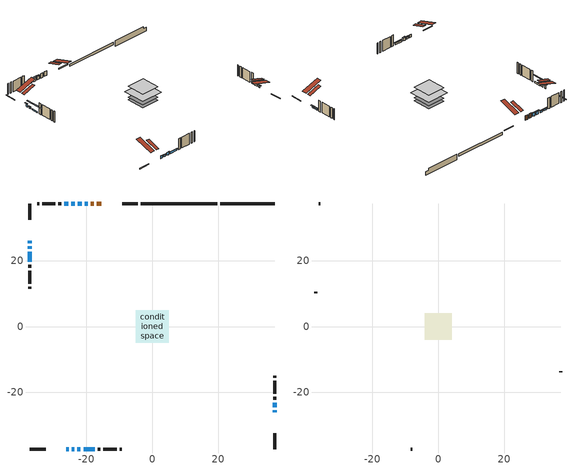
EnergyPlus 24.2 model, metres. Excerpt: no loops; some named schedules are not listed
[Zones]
conditioned space
 floor outside (Floor1 construction): -1.08,-1.08 -1.08,1.08 1.08,1.08 1.08,-1.08 z0.61
 floor adiabatic (Floor3 construction): -4,-4 -4,4 4,4 4,-4 z0.61
 floor adiabatic (AdiabaticFloorConstruction): -4.99,-4.99 -4.99,4.99 4.99,4.99 4.99,-4.99 z3.05
 floor foundation (Slab1 construction): -2.73,-2.73 -2.73,2.73 2.73,2.73 2.73,-2.73 z-1.68
 floor foundation (Slab2 construction): -4,-4 -4,4 4,4 4,-4 z-0.65
 wall outside (RimJoist1 construction): -4.35,37.13 -9.15,37.13 / -37.13,-37.13 -32.33,-37.13 / -37.13,37.13 -37.13,32.33 / 37.13,-37.13 37.13,-32.33 z0.61:0.91
 wall outside (AdiabaticWallConstruction 1): -15.47,37.13 -16.81,37.13 / -17.74,37.13 -18.63,37.13 z0.61:2.64
 wall outside (AdiabaticWallConstruction): -26.02,-37.13 -25.29,-37.13 z0.61:1.83; -24.37,-37.13 -23.6,-37.13 / -37.13,24.28 -37.13,23.51 / 37.13,-26.02 37.13,-25.4 z0.61:1.43; -22.68,-37.13 -21.76,-37.13 z0.61:1.78; -20.83,-37.13 -17.47,-37.13 / -23.5,37.13 -24.52,37.13 / -25.44,37.13 -26.67,37.13 z0.61:1.37; -37.13,26.02 -37.13,25.2 / -19.56,37.13 -20.48,37.13 / -21.4,37.13 -22.57,37.13 z0.61:2.08; -37.13,22.59 -37.13,19.64 z0.61:1.12; 37.13,-24.48 37.13,-23.1 z0.61:1.47
 wall outside (Wall1 construction): -27.59,37.13 -28.42,37.13 / -16.54,-37.13 -15.71,-37.13 / -37.13,18.71 -37.13,17.88 / 37.13,-22.18 37.13,-21.35 z0.61:5.49
 wall outside (Wall2 construction): -29.35,37.13 -33.34,37.13 / -14.79,-37.13 -10.79,-37.13 / -37.13,16.95 -37.13,12.96 / 37.13,-20.42 37.13,-16.43 z0.61:5.49
 wall outside (Wall3 construction): -34.27,37.13 -34.91,37.13 / -9.86,-37.13 -9.23,-37.13 / -37.13,12.03 -37.13,11.4 / 37.13,-15.5 37.13,-14.86 z0.61:5.49
 wall foundation (FoundationWall1 construction): 20.67,37.13,-1.68 20.67,37.13,0.61 35.48,37.13,0.61 35.48,37.13,-0.3 37.13,37.13,-0.3 37.13,37.13,-1.68
 wall foundation (FoundationWall2 construction): 19.74,37.13 -3.43,37.13 z-0.65:0.42
 window (WindowConstruction 11): -26.01,-37.13 -25.29,-37.13 z0.61:1.83
 window (WindowConstruction 6): -24.36,-37.13 -23.6,-37.13 z0.61:1.42
 window (WindowConstruction 7): -22.67,-37.13 -21.76,-37.13 z0.61:1.78
 window (WindowConstruction 8): -20.83,-37.13 -17.47,-37.13 z0.61:1.37
 window (WindowConstruction 9): -37.13,26.01 -37.13,25.2 z0.61:2.08
 window (WindowConstruction 10): -37.13,24.28 -37.13,23.51 z0.61:1.42
 window (WindowConstruction 12): -37.13,22.58 -37.13,19.64 z0.61:1.12
 window (WindowConstruction): 37.13,-26.01 37.13,-25.4 z0.61:1.42
 window (WindowConstruction 1): 37.13,-24.48 37.13,-23.1 z0.61:1.47
 window (WindowConstruction 2): -19.56,37.13 -20.47,37.13 z0.61:2.08
 window (WindowConstruction 3): -21.4,37.13 -22.57,37.13 z0.61:2.08
 window (WindowConstruction 4): -23.5,37.13 -24.52,37.13 z0.61:1.37
 window (WindowConstruction 5): -25.45,37.13 -26.67,37.13 z0.61:1.37
 door (Door): -15.47,37.13 -16.81,37.13 z0.61:2.64
 door (Door 1): -17.74,37.13 -18.63,37.13 z0.61:2.64
 ceiling adiabatic (AdiabaticFloorConstruction): 4.99,-4.99 4.99,4.99 -4.99,4.99 -4.99,-4.99 z3.05
 roof outside (Roof2 construction): -14.54,37.13,5.49 -14.54,31.62,7.32 -13.09,31.62,7.32 -13.09,37.13,5.49; -26.94,-37.13,5.49 -26.94,-31.62,7.32 -28.4,-31.62,7.32 -28.4,-37.13,5.49; -37.13,26.94,5.49 -31.62,26.94,7.32 -31.62,28.4,7.32 -37.13,28.4,5.49; 37.13,-26.94,5.49 31.62,-26.94,7.32 31.62,-28.4,7.32 37.13,-28.4,5.49
attic - vented
 floor to conditioned space (Floor2 construction Reversed): -4.04,-4.04 -4.04,4.04 4.04,4.04 4.04,-4.04 z5.49
 wall outside (Wall5 construction): -35.83,37.13 -36.2,37.13 / -8.3,-37.13 -7.94,-37.13 / -37.13,10.47 -37.13,10.11 / 37.13,-13.94 37.13,-13.57 z0.61:5.49
 roof outside (Roof1 construction): -12.16,37.13,5.49 -12.16,29.26,8.11 -10.08,29.26,8.11 -10.08,37.13,5.49; -29.32,-37.13,5.49 -29.32,-29.26,8.11 -31.4,-29.26,8.11 -31.4,-37.13,5.49; -37.13,29.32,5.49 -29.26,29.32,8.11 -29.26,31.4,8.11 -37.13,31.4,5.49; 37.13,-29.32,5.49 29.26,-29.32,8.11 29.26,-31.4,8.11 37.13,-31.4,5.49
shading: -23.4,-37.13 -24.57,-37.13 -24.57,-37.54 -23.4,-37.54 z1.62; -21.56,-37.13 -22.88,-37.13 -22.88,-37.54 -21.56,-37.54 z1.98; -17.27,-37.13 -21.03,-37.13 -21.03,-37.54 -17.27,-37.54 z1.57; -37.13,25 -37.13,26.22 -37.54,26.22 -37.54,25 z2.28; -37.13,23.31 -37.13,24.48 -37.54,24.48 -37.54,23.31 z1.62; -37.13,17 -37.13,25.22 -37.54,25.22 -37.54,17 z3.76; 37.13,-25.2 37.13,-26.22 37.54,-26.22 37.54,-25.2 z1.62; 37.13,-22.9 37.13,-24.68 37.54,-24.68 37.54,-22.9 z1.67; -20.68,37.13 -19.36,37.13 -19.36,37.54 -20.68,37.54 z2.28; -22.77,37.13 -21.2,37.13 -21.2,37.54 -22.77,37.54 z2.28; -24.72,37.13 -23.3,37.13 -23.3,37.54 -24.72,37.54 z1.57; -26.87,37.13 -25.25,37.13 -25.25,37.54 -26.87,37.54 z1.57
[Building]
Building 1: Terrain=Suburbs
[Site:Location]
Edmonton Intl AP_AB: Latitude {deg}=53.31; Longitude {deg}=-113.58; Time Zone {hr}=-7; Elevation {m}=723; Keep Site Location Information=Yes
[Site:GroundTemperature:Shallow]
-1.56185, -3.61833, -3.78302, -2.80711, 1.11059, 5.01004, 8.39065, 10.5322, 10.7141, 8.97234, 5.67794, 1.89811
[Site:WaterMainsTemperature]
Calculation Method=Schedule; Temperature Schedule=mains temperature schedule
[Material] Roughness=Rough; Thermal Absorptance=0.9
Name | Thickness {m} | Conductivity {W/m-K} | Density {kg/m3} | Specific Heat {J/kg-K} | Solar Absorptance | Visible Absorptance
asphalt or fiberglass shingles | 0.00635 | 0.162714 | 1121.4 | 1465.45 | 0.4 | 0.4
ceiling loosefill ins | 0.169333 | 0.0480833 | 16.02 | 1046.75 | 0.7 | 0.7
ceiling stud and cavity | 0.1397 | 0.0937792 | 65.682 | 1177.47 | 0.7 | 0.7
concrete 4.0 in. | 0.1016 | 1.803125 | 2242.8 | 837.4 | 0.7 | 0.7
concrete 8.0 in. | 0.2032 | 1.803125 | 2242.8 | 837.4 | 0.7 | 0.7
door material | 0.04445 | 0.053851 | 512.64 | 1214.23 | 0.7 | 0.7
exterior vertical ins | 0.0477883 | 0.029427 | 32.04 | 1214.23 | 0.7 | 0.7
exterior vertical ins 1 | 0.0573087 | 0.029427 | 32.04 | 1214.23 | 0.7 | 0.7
floor covering | 0.0127 | 0.0433444 | 54.468 | 1339.84 | 0.6 | 0.6
floor covering 1 | 0.0127 | 9.015625 | 54.468 | 1339.84 | 0.6 | 0.6
floor rigid ins; roof rigid ins; wall rigid ins | 0.051816 | 0.029427 | 32.04 | 1214.23 | 0.7 | 0.7
floor rigid ins 1; wall rigid ins 1 | 0.512978 | 0.029427 | 32.04 | 1214.23 | 0.7 | 0.7
floor stud and cavity | 0.1397 | 0.0967298 | 92.3553 | 1139.71 | 0.7 | 0.7
floor stud and cavity 1 | 0.0889 | 0.220277 | 50.32683 | 1063.81 | 0.7 | 0.7
floor stud and cavity 2 | 0.1397 | 1.75129 | 37.0049 | 1207.88 | 0.7 | 0.7
furniture material conditioned space 1 | 0.1524 | 0.115458 | 640.8 | 1214.23 | 0.6 | 0.6
gypsum board | 0.0127 | 0.160291 | 801 | 837.4 | 0.6 | 0.6
gypsum board 1 | 0.0127 | 0.160291 | 801 | 837.4 | 0.7 | 0.7
osb sheathing 0.5 in. | 0.0127 | 0.115458 | 512.64 | 1214.23 | 0.7 | 0.7
osb sheathing 0.75 in. | 0.01905 | 0.115458 | 512.64 | 1214.23 | 0.7 | 0.7
osb sheathing 2.0 in. | 0.0508 | 0.115458 | 512.64 | 1214.23 | 0.7 | 0.7
rim joist stud and cavity | 0.0508 | 0.0296939 | 125.044 | 1163.47 | 0.6 | 0.6
roof stud and cavity | 0.2032 | 0.14375 | 78.34581 | 1123.46 | 0.7 | 0.7
wall stud and cavity | 0.1397 | 0.284374 | 139.0536 | 1170.24 | 0.7 | 0.7
wall stud and cavity 1 | 0.1397 | 0.0937807 | 139.0536 | 1170.24 | 0.7 | 0.7
wall stud and cavity 2 | 0.1397 | 0.472276 | 139.0536 | 1170.24 | 0.7 | 0.7
wall stud and cavity 3 | 0.0889 | 6.1454 | 50.32683 | 1063.81 | 0.6 | 0.6
wall stud and cavity 4 | 0.0889 | 0.380278 | 52.3479 | 1209.89 | 0.7 | 0.7
wall stud and cavity 5 | 0.0889 | 0.391764 | 83.0341 | 1211.67 | 0.7 | 0.7
wood siding | 0.0254 | 0.102417 | 544.68 | 1172.36 | 0.4 | 0.4
wood siding 1 | 0.00254 | 0.102417 | 544.68 | 1172.36 | 0.4 | 0.4
wood siding 2; wood siding 3; wood siding 4 | 0.0254 | 0.102417 | 544.68 | 1172.36 | 0.7 | 0.7
[WindowMaterial:SimpleGlazingSystem]
Name | U-Factor {W/m2-K} | Solar Heat Gain Coefficient
WindowMaterial | 2.6045 | 0.42
WindowMaterial 1 | 2.393277 | 0.51
WindowMaterial 10 | 2.16956 | 0.41
WindowMaterial 11 | 5.03979 | 0.51
WindowMaterial 2 | 2.592007 | 0.56
WindowMaterial 3 | 2.42678 | 0.63
WindowMaterial 4 | 2.54318 | 0.43
WindowMaterial 5 | 2.49775 | 0.6
WindowMaterial 6 | 2.566456 | 0.44
WindowMaterial 7 | 2.60563 | 0.55
WindowMaterial 8 | 2.46823 | 0.48
WindowMaterial 9 | 2.626075 | 0.54
[Construction]
AdiabaticFloorConstruction: floor stud and cavity 2, floor rigid ins 1, osb sheathing 0.75 in., floor covering
AdiabaticWallConstruction: wood siding 3, wall rigid ins 1, wall stud and cavity 4, gypsum board
AdiabaticWallConstruction 1: wood siding 4, wall rigid ins 1, wall stud and cavity 4, gypsum board
Door; Door 1: door material
Floor1 construction: floor stud and cavity, floor rigid ins, osb sheathing 0.75 in., floor covering
Floor2 construction Reversed: gypsum board, ceiling stud and cavity, ceiling loosefill ins
Floor3 construction: floor stud and cavity 1, floor covering 1
FoundationWall1 construction; FoundationWall2 construction: concrete 8.0 in., gypsum board 1
furniture construction conditioned space 1: furniture material conditioned space 1
PartitionWallConstruction: gypsum board, wall stud and cavity 5, gypsum board
RimJoist1 construction: wood siding 2, osb sheathing 2.0 in., rim joist stud and cavity
Roof1 construction: asphalt or fiberglass shingles
Roof2 construction: asphalt or fiberglass shingles, roof rigid ins, osb sheathing 0.75 in., roof stud and cavity, gypsum board
Slab1 construction; Slab2 construction: concrete 4.0 in.
Wall1 construction: wood siding, wall rigid ins, osb sheathing 0.5 in., wall stud and cavity, gypsum board
Wall2 construction: wood siding, osb sheathing 0.5 in., wall stud and cavity 1, gypsum board
Wall3 construction: wood siding, wall rigid ins, osb sheathing 0.5 in., wall stud and cavity 2, gypsum board
Wall5 construction: wood siding 1, wall stud and cavity 3
WindowConstruction: WindowMaterial
WindowConstruction 1: WindowMaterial 1
WindowConstruction 10; WindowConstruction 6: WindowMaterial 6
WindowConstruction 11: WindowMaterial 10
WindowConstruction 12: WindowMaterial 11
WindowConstruction 2: WindowMaterial 2
WindowConstruction 3: WindowMaterial 3
WindowConstruction 4: WindowMaterial 4
WindowConstruction 5: WindowMaterial 5
WindowConstruction 7: WindowMaterial 7
WindowConstruction 8: WindowMaterial 8
WindowConstruction 9: WindowMaterial 9
[Zone] Multiplier=1; Part of Total Floor Area=Yes
Name | Volume {m3}
attic - vented | 27.8175
conditioned space | 326.4
[Space]
Name | Zone | Volume {m3}
attic - vented 1 | attic - vented | 27.8175
conditioned space 1 | conditioned space | 326.4
[ZoneInfiltration:EffectiveLeakageArea]
infil attic - vented 1: Zone or Space=attic - vented 1; Schedule=Always On Discrete; Effective Air Leakage Area {cm2}=2271.65; Stack Coefficient=0.000521578; Wind Coefficient=1.54305e-05
[ZoneMixing]
whole house fan mix: Zone or Space=attic - vented; Schedule=Always On Continuous; Design Flow Rate Calculation Method=Flow/Zone; Design Flow Rate {m3/s}=0; Source Zone or Space=conditioned space
[SurfaceProperty:ExposedFoundationPerimeter] Exposed Perimeter Calculation Method=TotalExposedPerimeter
Name | Total Exposed Perimeter {m}
Slab1 | 16.459
Slab2 | 23.165
[InternalMass] Zone or ZoneList=conditioned space; Space or SpaceList=conditioned space 1
Name | Construction | Surface Area {m2}
furniture mass conditioned space 1 | furniture construction conditioned space 1 | 104.868
partition wall mass | PartitionWallConstruction | 198.07
[Lights]
interior lighting: Zone or ZoneList or Space or SpaceList=conditioned space 1; Schedule=interior lighting schedule; Design Level Calculation Method=LightingLevel; Lighting Level {W}=343.2; Return Air Fraction=0; Fraction Radiant=0.6; Fraction Visible=0.2; Fraction Replaceable=1
[People]
occupants: Zone or ZoneList or Space or SpaceList=conditioned space 1; Number of People Schedule=occupants schedule; Number of People Calculation Method=People; Number of People=3; Fraction Radiant=0.314171; Sensible Heat Fraction=0.56303; Activity Level Schedule=occupants activity schedule; Carbon Dioxide Generation Rate {m3/s-W}=0; Enable ASHRAE 55 Comfort Warnings=No; Mean Radiant Temperature Calculation Type=EnclosureAveraged
[ElectricEquipment] Zone or ZoneList or Space or SpaceList=conditioned space 1; Design Level Calculation Method=EquipmentLevel
Name | Schedule | Design Level {W} | Fraction Latent | Fraction Radiant | Fraction Lost
clothes dryer | clothes dryer schedule | 140.772 | 0.015 | 0.081 | 0.85
clothes washer | clothes washer schedule | 32.1985 | 0.03 | 0.162 | 0.7
cooking range | cooking range schedule | 215.147 | 0.08 | 0.432 | 0.2
dishwasher | dishwasher schedule | 66.8632 | 0.3 | 0.18 | 0.4
fridge | fridge schedule | 72.9452 | 0 | 0.6 | 0
mech vent bath fan 0 | mech vent bath fan 0 schedule | 50.2 | 0 | 0 | 1
mech vent bath fan 1 | mech vent bath fan 1 schedule | 50.2 | 0 | 0 | 1
mech vent house fan | mech vent house fan schedule | 0 | 0 | 0 | 1
mech vent house fan cfis | mech vent house fan cfis schedule | 0 | 0 | 0 | 0
mech vent range fan 0 | mech vent range fan 0 schedule | 57 | 0 | 0 | 1
misc plug loads | misc plug loads schedule | 494.7 | 0.045 | 0.513 | 0.1
whole house fan | Always On Discrete | 0 | 0 | 0 | 1
[OtherEquipment] Zone or ZoneList or Space or SpaceList=conditioned space 1; Design Level Calculation Method=EquipmentLevel
Name | Fuel Type | Schedule | Design Level {W} | Fraction Latent | Fraction Radiant | Fraction Lost
clothes dryer 1 | Electricity | clothes dryer schedule | 0 | 0.015 | 0.081 | 0.85
cooking range 1 | Electricity | cooking range schedule | 0 | 0.08 | 0.432 | 0.2
general water use latent | None | general water use schedule | 62.594 | 1 | 0 | 0
general water use sensible | None | general water use schedule | -61.6891 | 0 | 0.6 | 0
mech vent house fan latent load | None | Always On Discrete | 0 | 1 | 0 | 0
mech vent house fan sensible load | None | Always On Discrete | 0 | 0 | 0 | 0
water heater energy adjustment1 | NaturalGas | Always On Discrete | 0.01 | 0 | 0 | 1
[ZoneInfiltration:DesignFlowRate] Zone or ZoneList or Space or SpaceList=conditioned space 1; Schedule=Always On Discrete; Design Flow Rate Calculation Method=Flow/Zone; Design Flow Rate {m3/s}=0
infil flow; natural vent flow; whole house fan flow
[Foundation:Kiva] Initial Indoor Air Temperature {C}=18; Wall Depth Below Slab {m}=0.2032; Custom Block X Position 1 {m}=0.2159; Custom Block Z Position 1 {m}=0
Name | Wall Height Above Grade {m} | Custom Block Material Name 1 | Custom Block Depth 1 {m}
Foundation Kiva 1 | 0.609996 | exterior vertical ins | 2.28999
Foundation Kiva 2 | 0.420014 | exterior vertical ins 1 | 1.07
[Foundation:Kiva:Settings]
Soil Conductivity {W/m-K}=0.849921; Soil Density {kg/m3}=1842.3; Soil Specific Heat {J/kg-K}=418.7; Ground Solar Absorptivity=0.9; Ground Thermal Absorptivity=0.9; Ground Surface Roughness {m}=0.03; Far-Field Width {m}=40; Deep-Ground Boundary Condition=ZeroFlux; Deep-Ground Depth {m}=40; Minimum Cell Dimension {m}=0.2; Maximum Cell Growth Coefficient=3; Simulation Timestep=Timestep
[Exterior:Lights]
exterior lighting: Schedule=exterior lighting schedule; Design Level {W}=75.6
[Schedule:Constant]
Name | Hourly Value
Always On Continuous; mech vent house fan schedule; mech vent house fan cfis schedule; Always On Discrete | 1
occupants activity schedule | 117.228
fridge schedule | 0
[Schedule:Week:Daily]
interior lighting schedule Week Rule - Jan1-Jan27: interior lighting schedule day, interior lighting schedule day, interior lighting schedule day, interior lighting schedule day, interior lighting schedule day, interior lighting schedule day, interior lighting schedule day, interior lighting schedule default day, interior lighting schedule default day, interior lighting schedule default day, interior lighting schedule default day, interior lighting schedule default day
interior lighting schedule Week Rule - Jan28-Feb3: interior lighting schedule day, interior lighting schedule day, interior lighting schedule day, interior lighting schedule day, interior lighting schedule day 1, interior lighting schedule day 1, interior lighting schedule day 1, interior lighting schedule default day, interior lighting schedule default day, interior lighting schedule default day, interior lighting schedule default day, interior lighting schedule default day
interior lighting schedule Week Rule - Feb4-Feb24: interior lighting schedule day 1, interior lighting schedule day 1, interior lighting schedule day 1, interior lighting schedule day 1, interior lighting schedule day 1, interior lighting schedule day 1, interior lighting schedule day 1, interior lighting schedule default day, interior lighting schedule default day, interior lighting schedule default day, interior lighting schedule default day, interior lighting schedule default day
interior lighting schedule Week Rule - Feb25-Mar3: interior lighting schedule day 1, interior lighting schedule day 1, interior lighting schedule day 1, interior lighting schedule day 1, interior lighting schedule day 2, interior lighting schedule day 2, interior lighting schedule day 2, interior lighting schedule default day, interior lighting schedule default day, interior lighting schedule default day, interior lighting schedule default day, interior lighting schedule default day
interior lighting schedule Week Rule - Mar4-Mar31: interior lighting schedule day 2, interior lighting schedule day 2, interior lighting schedule day 2, interior lighting schedule day 2, interior lighting schedule day 2, interior lighting schedule day 2, interior lighting schedule day 2, interior lighting schedule default day, interior lighting schedule default day, interior lighting schedule default day, interior lighting schedule default day, interior lighting schedule default day
interior lighting schedule Week Rule - Apr1-Apr28: interior lighting schedule day 3, interior lighting schedule day 3, interior lighting schedule day 3, interior lighting schedule day 3, interior lighting schedule day 3, interior lighting schedule day 3, interior lighting schedule day 3, interior lighting schedule default day, interior lighting schedule default day, interior lighting schedule default day, interior lighting schedule default day, interior lighting schedule default day
interior lighting schedule Week Rule - Apr29-May5: interior lighting schedule day 3, interior lighting schedule day 3, interior lighting schedule day 4, interior lighting schedule day 4, interior lighting schedule day 4, interior lighting schedule day 4, interior lighting schedule day 4, interior lighting schedule default day, interior lighting schedule default day, interior lighting schedule default day, interior lighting schedule default day, interior lighting schedule default day
interior lighting schedule Week Rule - May6-May26: interior lighting schedule day 4, interior lighting schedule day 4, interior lighting schedule day 4, interior lighting schedule day 4, interior lighting schedule day 4, interior lighting schedule day 4, interior lighting schedule day 4, interior lighting schedule default day, interior lighting schedule default day, interior lighting schedule default day, interior lighting schedule default day, interior lighting schedule default day
interior lighting schedule Week Rule - May27-Jun2: interior lighting schedule day 4, interior lighting schedule day 4, interior lighting schedule day 4, interior lighting schedule day 4, interior lighting schedule day 4, interior lighting schedule day 5, interior lighting schedule day 5, interior lighting schedule default day, interior lighting schedule default day, interior lighting schedule default day, interior lighting schedule default day, interior lighting schedule default day
interior lighting schedule Week Rule - Jun3-Jun30: interior lighting schedule day 5, interior lighting schedule day 5, interior lighting schedule day 5, interior lighting schedule day 5, interior lighting schedule day 5, interior lighting schedule day 5, interior lighting schedule day 5, interior lighting schedule default day, interior lighting schedule default day, interior lighting schedule default day, interior lighting schedule default day, interior lighting schedule default day
interior lighting schedule Week Rule - Jul1-Jul28: interior lighting schedule day 6, interior lighting schedule day 6, interior lighting schedule day 6, interior lighting schedule day 6, interior lighting schedule day 6, interior lighting schedule day 6, interior lighting schedule day 6, interior lighting schedule default day, interior lighting schedule default day, interior lighting schedule default day, interior lighting schedule default day, interior lighting schedule default day
interior lighting schedule Week Rule - Jul29-Aug4: interior lighting schedule day 6, interior lighting schedule day 6, interior lighting schedule day 6, interior lighting schedule day 7, interior lighting schedule day 7, interior lighting schedule day 7, interior lighting schedule day 7, interior lighting schedule default day, interior lighting schedule default day, interior lighting schedule default day, interior lighting schedule default day, interior lighting schedule default day
interior lighting schedule Week Rule - Aug5-Aug25: interior lighting schedule day 7, interior lighting schedule day 7, interior lighting schedule day 7, interior lighting schedule day 7, interior lighting schedule day 7, interior lighting schedule day 7, interior lighting schedule day 7, interior lighting schedule default day, interior lighting schedule default day, interior lighting schedule default day, interior lighting schedule default day, interior lighting schedule default day
interior lighting schedule Week Rule - Aug26-Sep1: interior lighting schedule day 7, interior lighting schedule day 7, interior lighting schedule day 7, interior lighting schedule day 7, interior lighting schedule day 7, interior lighting schedule day 7, interior lighting schedule day 8, interior lighting schedule default day, interior lighting schedule default day, interior lighting schedule default day, interior lighting schedule default day, interior lighting schedule default day
interior lighting schedule Week Rule - Sep2-Sep29: interior lighting schedule day 8, interior lighting schedule day 8, interior lighting schedule day 8, interior lighting schedule day 8, interior lighting schedule day 8, interior lighting schedule day 8, interior lighting schedule day 8, interior lighting schedule default day, interior lighting schedule default day, interior lighting schedule default day, interior lighting schedule default day, interior lighting schedule default day
interior lighting schedule Week Rule - Sep30-Oct6: interior lighting schedule day 8, interior lighting schedule day 9, interior lighting schedule day 9, interior lighting schedule day 9, interior lighting schedule day 9, interior lighting schedule day 9, interior lighting schedule day 9, interior lighting schedule default day, interior lighting schedule default day, interior lighting schedule default day, interior lighting schedule default day, interior lighting schedule default day
interior lighting schedule Week Rule - Oct7-Oct27: interior lighting schedule day 9, interior lighting schedule day 9, interior lighting schedule day 9, interior lighting schedule day 9, interior lighting schedule day 9, interior lighting schedule day 9, interior lighting schedule day 9, interior lighting schedule default day, interior lighting schedule default day, interior lighting schedule default day, interior lighting schedule default day, interior lighting schedule default day
interior lighting schedule Week Rule - Oct28-Nov3: interior lighting schedule day 9, interior lighting schedule day 9, interior lighting schedule day 9, interior lighting schedule day 9, interior lighting schedule day 10, interior lighting schedule day 10, interior lighting schedule day 10, interior lighting schedule default day, interior lighting schedule default day, interior lighting schedule default day, interior lighting schedule default day, interior lighting schedule default day
interior lighting schedule Week Rule - Nov4-Nov24: interior lighting schedule day 10, interior lighting schedule day 10, interior lighting schedule day 10, interior lighting schedule day 10, interior lighting schedule day 10, interior lighting schedule day 10, interior lighting schedule day 10, interior lighting schedule default day, interior lighting schedule default day, interior lighting schedule default day, interior lighting schedule default day, interior lighting schedule default day
interior lighting schedule Week Rule - Nov25-Dec1: interior lighting schedule day 10, interior lighting schedule day 10, interior lighting schedule day 10, interior lighting schedule day 10, interior lighting schedule day 10, interior lighting schedule day 10, interior lighting schedule day 11, interior lighting schedule default day, interior lighting schedule default day, interior lighting schedule default day, interior lighting schedule default day, interior lighting schedule default day
interior lighting schedule Week Rule - Dec2-Dec31: interior lighting schedule day 11, interior lighting schedule day 11, interior lighting schedule day 11, interior lighting schedule day 11, interior lighting schedule day 11, interior lighting schedule day 11, interior lighting schedule day 11, interior lighting schedule default day, interior lighting schedule default day, interior lighting schedule default day, interior lighting schedule default day, interior lighting schedule default day
occupants schedule Week Rule - Jan1-Dec31: occupants schedule day, occupants schedule day, occupants schedule day, occupants schedule day, occupants schedule day, occupants schedule day, occupants schedule day, occupants schedule default day, occupants schedule default day, occupants schedule default day, occupants schedule default day, occupants schedule default day
clothes dryer schedule Week Rule - Jan1-Dec31: clothes dryer schedule day, clothes dryer schedule day, clothes dryer schedule day, clothes dryer schedule day, clothes dryer schedule day, clothes dryer schedule day, clothes dryer schedule day, clothes dryer schedule default day, clothes dryer schedule default day, clothes dryer schedule default day, clothes dryer schedule default day, clothes dryer schedule default day
clothes washer schedule Week Rule - Jan1-Dec31: clothes washer schedule day, clothes washer schedule day, clothes washer schedule day, clothes washer schedule day, clothes washer schedule day, clothes washer schedule day, clothes washer schedule day, clothes washer schedule default day, clothes washer schedule default day, clothes washer schedule default day, clothes washer schedule default day, clothes washer schedule default day
cooking range schedule Week Rule - Jan1-Dec31: cooking range schedule day, cooking range schedule day, cooking range schedule day, cooking range schedule day, cooking range schedule day, cooking range schedule day, cooking range schedule day, cooking range schedule default day, cooking range schedule default day, cooking range schedule default day, cooking range schedule default day, cooking range schedule default day
dishwasher schedule Week Rule - Jan1-Dec31: dishwasher schedule day, dishwasher schedule day, dishwasher schedule day, dishwasher schedule day, dishwasher schedule day, dishwasher schedule day, dishwasher schedule day, dishwasher schedule default day, dishwasher schedule default day, dishwasher schedule default day, dishwasher schedule default day, dishwasher schedule default day
mech vent bath fan 0 schedule Week Rule - Jan1-Dec31: mech vent bath fan 0 schedule day, mech vent bath fan 0 schedule day, mech vent bath fan 0 schedule day, mech vent bath fan 0 schedule day, mech vent bath fan 0 schedule day, mech vent bath fan 0 schedule day, mech vent bath fan 0 schedule day, mech vent bath fan 0 schedule default day, mech vent bath fan 0 schedule default day, mech vent bath fan 0 schedule default day, mech vent bath fan 0 schedule default day, mech vent bath fan 0 schedule default day
mech vent bath fan 1 schedule Week Rule - Jan1-Dec31: mech vent bath fan 1 schedule day, mech vent bath fan 1 schedule day, mech vent bath fan 1 schedule day, mech vent bath fan 1 schedule day, mech vent bath fan 1 schedule day, mech vent bath fan 1 schedule day, mech vent bath fan 1 schedule day, mech vent bath fan 1 schedule default day, mech vent bath fan 1 schedule default day, mech vent bath fan 1 schedule default day, mech vent bath fan 1 schedule default day, mech vent bath fan 1 schedule default day
mech vent range fan 0 schedule Week Rule - Jan1-Dec31: mech vent range fan 0 schedule day, mech vent range fan 0 schedule day, mech vent range fan 0 schedule day, mech vent range fan 0 schedule day, mech vent range fan 0 schedule day, mech vent range fan 0 schedule day, mech vent range fan 0 schedule day, mech vent range fan 0 schedule default day, mech vent range fan 0 schedule default day, mech vent range fan 0 schedule default day, mech vent range fan 0 schedule default day, mech vent range fan 0 schedule default day
misc plug loads schedule Week Rule - Jan1-Dec31: misc plug loads schedule day, misc plug loads schedule day, misc plug loads schedule day, misc plug loads schedule day, misc plug loads schedule day, misc plug loads schedule day, misc plug loads schedule day, misc plug loads schedule default day, misc plug loads schedule default day, misc plug loads schedule default day, misc plug loads schedule default day, misc plug loads schedule default day
general water use schedule Week Rule - Jan1-Dec31: general water use schedule day, general water use schedule day, general water use schedule day, general water use schedule day, general water use schedule day, general water use schedule day, general water use schedule day, general water use schedule default day, general water use schedule default day, general water use schedule default day, general water use schedule default day, general water use schedule default day
exterior lighting schedule Week Rule - Jan1-Jan27: exterior lighting schedule day, exterior lighting schedule day, exterior lighting schedule day, exterior lighting schedule day, exterior lighting schedule day, exterior lighting schedule day, exterior lighting schedule day, exterior lighting schedule default day, exterior lighting schedule default day, exterior lighting schedule default day, exterior lighting schedule default day, exterior lighting schedule default day
exterior lighting schedule Week Rule - Jan28-Feb3: exterior lighting schedule day, exterior lighting schedule day, exterior lighting schedule day, exterior lighting schedule day, exterior lighting schedule day 1, exterior lighting schedule day 1, exterior lighting schedule day 1, exterior lighting schedule default day, exterior lighting schedule default day, exterior lighting schedule default day, exterior lighting schedule default day, exterior lighting schedule default day
exterior lighting schedule Week Rule - Feb4-Feb24: exterior lighting schedule day 1, exterior lighting schedule day 1, exterior lighting schedule day 1, exterior lighting schedule day 1, exterior lighting schedule day 1, exterior lighting schedule day 1, exterior lighting schedule day 1, exterior lighting schedule default day, exterior lighting schedule default day, exterior lighting schedule default day, exterior lighting schedule default day, exterior lighting schedule default day
exterior lighting schedule Week Rule - Feb25-Mar3: exterior lighting schedule day 1, exterior lighting schedule day 1, exterior lighting schedule day 1, exterior lighting schedule day 1, exterior lighting schedule day 2, exterior lighting schedule day 2, exterior lighting schedule day 2, exterior lighting schedule default day, exterior lighting schedule default day, exterior lighting schedule default day, exterior lighting schedule default day, exterior lighting schedule default day
exterior lighting schedule Week Rule - Mar4-Mar31: exterior lighting schedule day 2, exterior lighting schedule day 2, exterior lighting schedule day 2, exterior lighting schedule day 2, exterior lighting schedule day 2, exterior lighting schedule day 2, exterior lighting schedule day 2, exterior lighting schedule default day, exterior lighting schedule default day, exterior lighting schedule default day, exterior lighting schedule default day, exterior lighting schedule default day
exterior lighting schedule Week Rule - Apr1-Apr28: exterior lighting schedule day 3, exterior lighting schedule day 3, exterior lighting schedule day 3, exterior lighting schedule day 3, exterior lighting schedule day 3, exterior lighting schedule day 3, exterior lighting schedule day 3, exterior lighting schedule default day, exterior lighting schedule default day, exterior lighting schedule default day, exterior lighting schedule default day, exterior lighting schedule default day
exterior lighting schedule Week Rule - Apr29-May5: exterior lighting schedule day 3, exterior lighting schedule day 3, exterior lighting schedule day 4, exterior lighting schedule day 4, exterior lighting schedule day 4, exterior lighting schedule day 4, exterior lighting schedule day 4, exterior lighting schedule default day, exterior lighting schedule default day, exterior lighting schedule default day, exterior lighting schedule default day, exterior lighting schedule default day
exterior lighting schedule Week Rule - May6-May26: exterior lighting schedule day 4, exterior lighting schedule day 4, exterior lighting schedule day 4, exterior lighting schedule day 4, exterior lighting schedule day 4, exterior lighting schedule day 4, exterior lighting schedule day 4, exterior lighting schedule default day, exterior lighting schedule default day, exterior lighting schedule default day, exterior lighting schedule default day, exterior lighting schedule default day
exterior lighting schedule Week Rule - May27-Jun2: exterior lighting schedule day 4, exterior lighting schedule day 4, exterior lighting schedule day 4, exterior lighting schedule day 4, exterior lighting schedule day 4, exterior lighting schedule day 5, exterior lighting schedule day 5, exterior lighting schedule default day, exterior lighting schedule default day, exterior lighting schedule default day, exterior lighting schedule default day, exterior lighting schedule default day
exterior lighting schedule Week Rule - Jun3-Jun30: exterior lighting schedule day 5, exterior lighting schedule day 5, exterior lighting schedule day 5, exterior lighting schedule day 5, exterior lighting schedule day 5, exterior lighting schedule day 5, exterior lighting schedule day 5, exterior lighting schedule default day, exterior lighting schedule default day, exterior lighting schedule default day, exterior lighting schedule default day, exterior lighting schedule default day
[Schedule:Year]
interior lighting schedule: interior lighting schedule Week Rule - Jan1-Jan27, 1, 1, 1, 27, interior lighting schedule Week Rule - Jan28-Feb3, 1, 28, 2, 3, interior lighting schedule Week Rule - Feb4-Feb24, 2, 4, 2, 24, interior lighting schedule Week Rule - Feb25-Mar3, 2, 25, 3, 3, interior lighting schedule Week Rule - Mar4-Mar31, 3, 4, 3, 31, interior lighting schedule Week Rule - Apr1-Apr28, 4, 1, 4, 28, interior lighting schedule Week Rule - Apr29-May5, 4, 29, 5, 5, interior lighting schedule Week Rule - May6-May26, 5, 6, 5, 26, interior lighting schedule Week Rule - May27-Jun2, 5, 27, 6, 2, interior lighting schedule Week Rule - Jun3-Jun30, 6, 3, 6, 30, interior lighting schedule Week Rule - Jul1-Jul28, 7, 1, 7, 28, interior lighting schedule Week Rule - Jul29-Aug4, 7, 29, 8, 4, interior lighting schedule Week Rule - Aug5-Aug25, 8, 5, 8, 25, interior lighting schedule Week Rule - Aug26-Sep1, 8, 26, 9, 1, interior lighting schedule Week Rule - Sep2-Sep29, 9, 2, 9, 29, interior lighting schedule Week Rule - Sep30-Oct6, 9, 30, 10, 6, interior lighting schedule Week Rule - Oct7-Oct27, 10, 7, 10, 27, interior lighting schedule Week Rule - Oct28-Nov3, 10, 28, 11, 3, interior lighting schedule Week Rule - Nov4-Nov24, 11, 4, 11, 24, interior lighting schedule Week Rule - Nov25-Dec1, 11, 25, 12, 1, interior lighting schedule Week Rule - Dec2-Dec31, 12, 2, 12, 31
occupants schedule: occupants schedule Week Rule - Jan1-Dec31, 1, 1, 12, 31
clothes dryer schedule: clothes dryer schedule Week Rule - Jan1-Dec31, 1, 1, 12, 31
clothes washer schedule: clothes washer schedule Week Rule - Jan1-Dec31, 1, 1, 12, 31
cooking range schedule: cooking range schedule Week Rule - Jan1-Dec31, 1, 1, 12, 31
dishwasher schedule: dishwasher schedule Week Rule - Jan1-Dec31, 1, 1, 12, 31
mech vent bath fan 0 schedule: mech vent bath fan 0 schedule Week Rule - Jan1-Dec31, 1, 1, 12, 31
mech vent bath fan 1 schedule: mech vent bath fan 1 schedule Week Rule - Jan1-Dec31, 1, 1, 12, 31
mech vent range fan 0 schedule: mech vent range fan 0 schedule Week Rule - Jan1-Dec31, 1, 1, 12, 31
misc plug loads schedule: misc plug loads schedule Week Rule - Jan1-Dec31, 1, 1, 12, 31
general water use schedule: general water use schedule Week Rule - Jan1-Dec31, 1, 1, 12, 31
exterior lighting schedule: exterior lighting schedule Week Rule - Jan1-Jan27, 1, 1, 1, 27, exterior lighting schedule Week Rule - Jan28-Feb3, 1, 28, 2, 3, exterior lighting schedule Week Rule - Feb4-Feb24, 2, 4, 2, 24, exterior lighting schedule Week Rule - Feb25-Mar3, 2, 25, 3, 3, exterior lighting schedule Week Rule - Mar4-Mar31, 3, 4, 3, 31, exterior lighting schedule Week Rule - Apr1-Apr28, 4, 1, 4, 28, exterior lighting schedule Week Rule - Apr29-May5, 4, 29, 5, 5, exterior lighting schedule Week Rule - May6-May26, 5, 6, 5, 26, exterior lighting schedule Week Rule - May27-Jun2, 5, 27, 6, 2, exterior lighting schedule Week Rule - Jun3-Jun30, 6, 3, 6, 30, exterior lighting schedule Week Rule - Jul1-Jul28, 7, 1, 7, 28, exterior lighting schedule Week Rule - Jul29-Aug4, 7, 29, 8, 4, exterior lighting schedule Week Rule - Aug5-Aug25, 8, 5, 8, 25, exterior lighting schedule Week Rule - Aug26-Sep1, 8, 26, 9, 1, exterior lighting schedule Week Rule - Sep2-Sep29, 9, 2, 9, 29, exterior lighting schedule Week Rule - Sep30-Oct6, 9, 30, 10, 6, exterior lighting schedule Week Rule - Oct7-Oct27, 10, 7, 10, 27, exterior lighting schedule Week Rule - Oct28-Nov3, 10, 28, 11, 3, exterior lighting schedule Week Rule - Nov4-Nov24, 11, 4, 11, 24, exterior lighting schedule Week Rule - Nov25-Dec1, 11, 25, 12, 1, exterior lighting schedule Week Rule - Dec2-Dec31, 12, 2, 12, 31
[Schedule:Compact]
mains temperature schedule: Through: 01/01, For: AllDays, Until: 24:00, 3.97167, Through: 01/02, For: AllDays, Until: 24:00, 3.90778, Through: 01/03, For: AllDays, Until: 24:00, 3.84556, Through: 01/04, For: AllDays, Until: 24:00, 3.78389, Through: 01/05, For: AllDays, Until: 24:00, 3.72278, Through: 01/06, For: AllDays, Until: 24:00, 3.66278, Through: 01/07, For: AllDays, Until: 24:00, 3.60389, Through: 01/08, For: AllDays, Until: 24:00, 3.54556, Through: 01/09, For: AllDays, Until: 24:00, 3.48833, Through: 01/10, For: AllDays, Until: 24:00, 3.43167, Through: 01/11, For: AllDays, Until: 24:00, 3.37611, Through: 01/12, For: AllDays, Until: 24:00, 3.32167, Through: 01/13, For: AllDays, Until: 24:00, 3.26833, Through: 01/14, For: AllDays, Until: 24:00, 3.21556, Through: 01/15, For: AllDays, Until: 24:00, 3.16444, Through: 01/16, For: AllDays, Until: 24:00, 3.11389, Through: 01/17, For: AllDays, Until: 24:00, 3.06444, Through: 01/18, For: AllDays, Until: 24:00, 3.01611, Through: 01/19, For: AllDays, Until: 24:00, 2.96889, Through: 01/20, For: AllDays, Until: 24:00, 2.92278, Through: 01/21, For: AllDays, Until: 24:00, 2.87722, Through: 01/22, For: AllDays, Until: 24:00, 2.83333, Through: 01/23, For: AllDays, Until: 24:00, 2.79056, Through: 01/24, For: AllDays, Until: 24:00, 2.74889, Through: 01/25, For: AllDays, Until: 24:00, 2.70833, Through: 01/26, For: AllDays, Until: 24:00, 2.66889, Through: 01/27, For: AllDays, Until: 24:00, 2.63056, Through: 01/28, For: AllDays, Until: 24:00, 2.59333, Through: 01/29, For: AllDays, Until: 24:00, 2.55778, Through: 01/30, For: AllDays, Until: 24:00, 2.52278, Through: 01/31, For: AllDays, Until: 24:00, 2.48944, Through: 02/01, For: AllDays, Until: 24:00, 2.45722, Through: 02/02, For: AllDays, Until: 24:00, 2.42611, Through: 02/03, For: AllDays, Until: 24:00, 2.39667, Through: 02/04, For: AllDays, Until: 24:00, 2.36833, Through: 02/05, For: AllDays, Until: 24:00, 2.34111, Through: 02/06, For: AllDays, Until: 24:00, 2.315, Through: 02/07, For: AllDays, Until: 24:00, 2.29056, Through: 02/08, For: AllDays, Until: 24:00, 2.26722, Through: 02/09, For: AllDays, Until: 24:00, 2.245, Through: 02/10, For: AllDays, Until: 24:00, 2.22444, Through: 02/11, For: AllDays, Until: 24:00, 2.20444, Through: 02/12, For: AllDays, Until: 24:00, 2.18667, Through: 02/13, For: AllDays, Until: 24:00, 2.17, Through: 02/14, For: AllDays, Until: 24:00, 2.15444, Through: 02/15, For: AllDays, Until: 24:00, 2.14, Through: 02/16, For: AllDays, Until: 24:00, 2.12722, Through: 02/17, For: AllDays, Until: 24:00, 2.11556, Through: 02/18, For: AllDays, Until: 24:00, 2.10556, Through: 02/19, For: AllDays, Until: 24:00, 2.09667, Through: 02/20, For: AllDays, Until: 24:00, 2.08889, Through: 02/21, For: AllDays, Until: 24:00, 2.08278, Through: 02/22, For: AllDays, Until: 24:00, 2.07833, Through: 02/23, For: AllDays, Until: 24:00, 2.07444, Through: 02/24, For: AllDays, Until: 24:00, 2.07278, Through: 02/25, For: AllDays, Until: 24:00, 2.07167, Through: 02/26, For: AllDays, Until: 24:00, 2.07222, Through: 02/27, For: AllDays, Until: 24:00, 2.07444, Through: 02/28, For: AllDays, Until: 24:00, 2.07778, Through: 03/01, For: AllDays, Until: 24:00, 2.08222, Through: 03/02, For: AllDays, Until: 24:00, 2.08833, Through: 03/03, For: AllDays, Until: 24:00, 2.09556, Through: 03/04, For: AllDays, Until: 24:00, 2.10444, Through: 03/05, For: AllDays, Until: 24:00, 2.11444, Through: 03/06, For: AllDays, Until: 24:00, 2.12556, Through: 03/07, For: AllDays, Until: 24:00, 2.13833, Through: 03/08, For: AllDays, Until: 24:00, 2.15278, Through: 03/09, For: AllDays, Until: 24:00, 2.16778, Through: 03/10, For: AllDays, Until: 24:00, 2.18444, Through: 03/11, For: AllDays, Until: 24:00, 2.20278, Through: 03/12, For: AllDays, Until: 24:00, 2.22167, Through: 03/13, For: AllDays, Until: 24:00, 2.24278, Through: 03/14, For: AllDays, Until: 24:00, 2.26444, Through: 03/15, For: AllDays, Until: 24:00, 2.28778, Through: 03/16, For: AllDays, Until: 24:00, 2.31222, Through: 03/17, For: AllDays, Until: 24:00, 2.33778, Through: 03/18, For: AllDays, Until: 24:00, 2.365, Through: 03/19, For: AllDays, Until: 24:00, 2.39333, Through: 03/20, For: AllDays, Until: 24:00, 2.42278, Through: 03/21, For: AllDays, Until: 24:00, 2.45389, Through: 03/22, For: AllDays, Until: 24:00, 2.48611, Through: 03/23, For: AllDays, Until: 24:00, 2.51889, Through: 03/24, For: AllDays, Until: 24:00, 2.55389, Through: 03/25, For: AllDays, Until: 24:00, 2.58944, Through: 03/26, For: AllDays, Until: 24:00, 2.62611, Through: 03/27, For: AllDays, Until: 24:00, 2.66444, Through: 03/28, For: AllDays, Until: 24:00, 2.70389, Through: 03/29, For: AllDays, Until: 24:00, 2.74389, Through: 03/30, For: AllDays, Until: 24:00, 2.78556, Through: 03/31, For: AllDays, Until: 24:00, 2.82833, Through: 04/01, For: AllDays, Until: 24:00, 2.87222, Through: 04/02, For: AllDays, Until: 24:00, 2.91722, Through: 04/03, For: AllDays, Until: 24:00, 2.96333, Through: 04/04, For: AllDays, Until: 24:00, 3.01056, Through: 04/05, For: AllDays, Until: 24:00, 3.05889, Through: 04/06, For: AllDays, Until: 24:00, 3.10833, Through: 04/07, For: AllDays, Until: 24:00, 3.15833, Through: 04/08, For: AllDays, Until: 24:00, 3.21, Through: 04/09, For: AllDays, Until: 24:00, 3.26222, Through: 04/10, For: AllDays, Until: 24:00, 3.31556, Through: 04/11, For: AllDays, Until: 24:00, 3.37, Through: 04/12, For: AllDays, Until: 24:00, 3.42556, Through: 04/13, For: AllDays, Until: 24:00, 3.48167, Through: 04/14, For: AllDays, Until: 24:00, 3.53889, Through: 04/15, For: AllDays, Until: 24:00, 3.59722, Through: 04/16, For: AllDays, Until: 24:00, 3.65611, Through: 04/17, For: AllDays, Until: 24:00, 3.71611, Through: 04/18, For: AllDays, Until: 24:00, 3.77667, Through: 04/19, For: AllDays, Until: 24:00, 3.83833, Through: 04/20, For: AllDays, Until: 24:00, 3.90111, Through: 04/21, For: AllDays, Until: 24:00, 3.96444, Through: 04/22, For: AllDays, Until: 24:00, 4.02833, Through: 04/23, For: AllDays, Until: 24:00, 4.09333, Through: 04/24, For: AllDays, Until: 24:00, 4.15889, Through: 04/25, For: AllDays, Until: 24:00, 4.225, Through: 04/26, For: AllDays, Until: 24:00, 4.29222, Through: 04/27, For: AllDays, Until: 24:00, 4.36, Through: 04/28, For: AllDays, Until: 24:00, 4.42833, Through: 04/29, For: AllDays, Until: 24:00, 4.49722, Through: 04/30, For: AllDays, Until: 24:00, 4.56667, Through: 05/01, For: AllDays, Until: 24:00, 4.63722, Through: 05/02, For: AllDays, Until: 24:00, 4.70833, Through: 05/03, For: AllDays, Until: 24:00, 4.77944, Through: 05/04, For: AllDays, Until: 24:00, 4.85167, Through: 05/05, For: AllDays, Until: 24:00, 4.92389, Through: 05/06, For: AllDays, Until: 24:00, 4.99722, Through: 05/07, For: AllDays, Until: 24:00, 5.07056, Through: 05/08, For: AllDays, Until: 24:00, 5.145, Through: 05/09, For: AllDays, Until: 24:00, 5.21944, Through: 05/10, For: AllDays, Until: 24:00, 5.29389, Through: 05/11, For: AllDays, Until: 24:00, 5.36944, Through: 05/12, For: AllDays, Until: 24:00, 5.445, Through: 05/13, For: AllDays, Until: 24:00, 5.52111, Through: 05/14, For: AllDays, Until: 24:00, 5.59722, Through: 05/15, For: AllDays, Until: 24:00, 5.67389, Through: 05/16, For: AllDays, Until: 24:00, 5.75056, Through: 05/17, For: AllDays, Until: 24:00, 5.82778, Through: 05/18, For: AllDays, Until: 24:00, 5.90556, Through: 05/19, For: AllDays, Until: 24:00, 5.98278, Through: 05/20, For: AllDays, Until: 24:00, 6.06056, Through: 05/21, For: AllDays, Until: 24:00, 6.13889, Through: 05/22, For: AllDays, Until: 24:00, 6.21667, Through: 05/23, For: AllDays, Until: 24:00, 6.295, Through: 05/24, For: AllDays, Until: 24:00, 6.37333, Through: 05/25, For: AllDays, Until: 24:00, 6.45222, Through: 05/26, For: AllDays, Until: 24:00, 6.53056, Through: 05/27, For: AllDays, Until: 24:00, 6.60889, Through: 05/28, For: AllDays, Until: 24:00, 6.68778, Through: 05/29, For: AllDays, Until: 24:00, 6.76611, Through: 05/30, For: AllDays, Until: 24:00, 6.84444, Through: 05/31, For: AllDays, Until: 24:00, 6.92278, Through: 06/01, For: AllDays, Until: 24:00, 7.00111, Through: 06/02, For: AllDays, Until: 24:00, 7.07944, Through: 06/03, For: AllDays, Until: 24:00, 7.15778, Through: 06/04, For: AllDays, Until: 24:00, 7.23556, Through: 06/05, For: AllDays, Until: 24:00, 7.31333, Through: 06/06, For: AllDays, Until: 24:00, 7.39056, Through: 06/07, For: AllDays, Until: 24:00, 7.46833, Through: 06/08, For: AllDays, Until: 24:00, 7.545, Through: 06/09, For: AllDays, Until: 24:00, 7.62222, Through: 06/10, For: AllDays, Until: 24:00, 7.69833, Through: 06/11, For: AllDays, Until: 24:00, 7.775, Through: 06/12, For: AllDays, Until: 24:00, 7.85056, Through: 06/13, For: AllDays, Until: 24:00, 7.92611, Through: 06/14, For: AllDays, Until: 24:00, 8.00111, Through: 06/15, For: AllDays, Until: 24:00, 8.07611, Through: 06/16, For: AllDays, Until: 24:00, 8.15056, Through: 06/17, For: AllDays, Until: 24:00, 8.22389, Through: 06/18, For: AllDays, Until: 24:00, 8.29778, Through: 06/19, For: AllDays, Until: 24:00, 8.37056, Through: 06/20, For: AllDays, Until: 24:00, 8.44278, Through: 06/21, For: AllDays, Until: 24:00, 8.51444, Through: 06/22, For: AllDays, Until: 24:00, 8.58611, Through: 06/23, For: AllDays, Until: 24:00, 8.65667, Through: 06/24, For: AllDays, Until: 24:00, 8.72667, Through: 06/25, For: AllDays, Until: 24:00, 8.79611, Through: 06/26, For: AllDays, Until: 24:00, 8.865, Through: 06/27, For: AllDays, Until: 24:00, 8.93333, Through: 06/28, For: AllDays, Until: 24:00, 9.00056, Through: 06/29, For: AllDays, Until: 24:00, 9.06778, Through: 06/30, For: AllDays, Until: 24:00, 9.13333, Through: 07/01, For: AllDays, Until: 24:00, 9.19889, Through: 07/02, For: AllDays, Until: 24:00, 9.26333, Through: 07/03, For: AllDays, Until: 24:00, 9.32722, Through: 07/04, For: AllDays, Until: 24:00, 9.39056, Through: 07/05, For: AllDays, Until: 24:00, 9.45278, Through: 07/06, For: AllDays, Until: 24:00, 9.51389, Through: 07/07, For: AllDays, Until: 24:00, 9.57444, Through: 07/08, For: AllDays, Until: 24:00, 9.63389, Through: 07/09, For: AllDays, Until: 24:00, 9.69278, Through: 07/10, For: AllDays, Until: 24:00, 9.75056, Through: 07/11, For: AllDays, Until: 24:00, 9.80778, Through: 07/12, For: AllDays, Until: 24:00, 9.86333, Through: 07/13, For: AllDays, Until: 24:00, 9.91833, Through: 07/14, For: AllDays, Until: 24:00, 9.97278, Through: 07/15, For: AllDays, Until: 24:00, 10.0256, Through: 07/16, For: AllDays, Until: 24:00, 10.0778, Through: 07/17, For: AllDays, Until: 24:00, 10.1289, Through: 07/18, For: AllDays, Until: 24:00, 10.1789, Through: 07/19, For: AllDays, Until: 24:00, 10.2278, Through: 07/20, For: AllDays, Until: 24:00, 10.2756, Through: 07/21, For: AllDays, Until: 24:00, 10.3222, Through: 07/22, For: AllDays, Until: 24:00, 10.3683, Through: 07/23, For: AllDays, Until: 24:00, 10.4128, Through: 07/24, For: AllDays, Until: 24:00, 10.4561, Through: 07/25, For: AllDays, Until: 24:00, 10.4989, Through: 07/26, For: AllDays, Until: 24:00, 10.54, Through: 07/27, For: AllDays, Until: 24:00, 10.58, Through: 07/28, For: AllDays, Until: 24:00, 10.6189, Through: 07/29, For: AllDays, Until: 24:00, 10.6567, Through: 07/30, For: AllDays, Until: 24:00, 10.6928, Through: 07/31, For: AllDays, Until: 24:00, 10.7283, Through: 08/01, For: AllDays, Until: 24:00, 10.7622, Through: 08/02, For: AllDays, Until: 24:00, 10.7956, Through: 08/03, For: AllDays, Until: 24:00, 10.8272, Through: 08/04, For: AllDays, Until: 24:00, 10.8572, Through: 08/05, For: AllDays, Until: 24:00, 10.8867, Through: 08/06, For: AllDays, Until: 24:00, 10.9144, Through: 08/07, For: AllDays, Until: 24:00, 10.9411, Through: 08/08, For: AllDays, Until: 24:00, 10.9667, Through: 08/09, For: AllDays, Until: 24:00, 10.9906, Through: 08/10, For: AllDays, Until: 24:00, 11.0133, Through: 08/11, For: AllDays, Until: 24:00, 11.035, Through: 08/12, For: AllDays, Until: 24:00, 11.055, Through: 08/13, For: AllDays, Until: 24:00, 11.0739, Through: 08/14, For: AllDays, Until: 24:00, 11.0917, Through: 08/15, For: AllDays, Until: 24:00, 11.1078, Through: 08/16, For: AllDays, Until: 24:00, 11.1228, Through: 08/17, For: AllDays, Until: 24:00, 11.1361, Through: 08/18, For: AllDays, Until: 24:00, 11.1483, Through: 08/19, For: AllDays, Until: 24:00, 11.1594, Through: 08/20, For: AllDays, Until: 24:00, 11.1689, Through: 08/21, For: AllDays, Until: 24:00, 11.1772, Through: 08/22, For: AllDays, Until: 24:00, 11.1844, Through: 08/23, For: AllDays, Until: 24:00, 11.19, Through: 08/24, For: AllDays, Until: 24:00, 11.1939, Through: 08/25, For: AllDays, Until: 24:00, 11.1967, Through: 08/26, For: AllDays, Until: 24:00, 11.1983, Through: 08/27, For: AllDays, Until: 24:00, 11.1983, Through: 08/28, For: AllDays, Until: 24:00, 11.1972, Through: 08/29, For: AllDays, Until: 24:00, 11.195, Through: 08/30, For: AllDays, Until: 24:00, 11.1911, Through: 08/31, For: AllDays, Until: 24:00, 11.1856, Through: 09/01, For: AllDays, Until: 24:00, 11.1789, Through: 09/02, For: AllDays, Until: 24:00, 11.1711, Through: 09/03, For: AllDays, Until: 24:00, 11.1617, Through: 09/04, For: AllDays, Until: 24:00, 11.1511, Through: 09/05, For: AllDays, Until: 24:00, 11.1394, Through: 09/06, For: AllDays, Until: 24:00, 11.1261, Through: 09/07, For: AllDays, Until: 24:00, 11.1111, Through: 09/08, For: AllDays, Until: 24:00, 11.0956, Through: 09/09, For: AllDays, Until: 24:00, 11.0778, Through: 09/10, For: AllDays, Until: 24:00, 11.0594, Through: 09/11, For: AllDays, Until: 24:00, 11.0394, Through: 09/12, For: AllDays, Until: 24:00, 11.0183, Through: 09/13, For: AllDays, Until: 24:00, 10.9961, Through: 09/14, For: AllDays, Until: 24:00, 10.9722, Through: 09/15, For: AllDays, Until: 24:00, 10.9472, Through: 09/16, For: AllDays, Until: 24:00, 10.9206, Through: 09/17, For: AllDays, Until: 24:00, 10.8928, Through: 09/18, For: AllDays, Until: 24:00, 10.8639, Through: 09/19, For: AllDays, Until: 24:00, 10.8339, Through: 09/20, For: AllDays, Until: 24:00, 10.8028, Through: 09/21, For: AllDays, Until: 24:00, 10.77, Through: 09/22, For: AllDays, Until: 24:00, 10.7361, Through: 09/23, For: AllDays, Until: 24:00, 10.7011, Through: 09/24, For: AllDays, Until: 24:00, 10.665, Through: 09/25, For: AllDays, Until: 24:00, 10.6272, Through: 09/26, For: AllDays, Until: 24:00, 10.5889, Through: 09/27, For: AllDays, Until: 24:00, 10.5489, Through: 09/28, For: AllDays, Until: 24:00, 10.5078, Through: 09/29, For: AllDays, Until: 24:00, 10.4661, Through: 09/30, For: AllDays, Until: 24:00, 10.4228, Through: 10/01, For: AllDays, Until: 24:00, 10.3783, Through: 10/02, For: AllDays, Until: 24:00, 10.3328, Through: 10/03, For: AllDays, Until: 24:00, 10.2861, Through: 10/04, For: AllDays, Until: 24:00, 10.2383, Through: 10/05, For: AllDays, Until: 24:00, 10.19, Through: 10/06, For: AllDays, Until: 24:00, 10.14, Through: 10/07, For: AllDays, Until: 24:00, 10.0894, Through: 10/08, For: AllDays, Until: 24:00, 10.0372, Through: 10/09, For: AllDays, Until: 24:00, 9.98444, Through: 10/10, For: AllDays, Until: 24:00, 9.93056, Through: 10/11, For: AllDays, Until: 24:00, 9.87611, Through: 10/12, For: AllDays, Until: 24:00, 9.82, Through: 10/13, For: AllDays, Until: 24:00, 9.76333, Through: 10/14, For: AllDays, Until: 24:00, 9.70611, Through: 10/15, For: AllDays, Until: 24:00, 9.64722, Through: 10/16, For: AllDays, Until: 24:00, 9.58778, Through: 10/17, For: AllDays, Until: 24:00, 9.52778, Through: 10/18, For: AllDays, Until: 24:00, 9.46667, Through: 10/19, For: AllDays, Until: 24:00, 9.40444, Through: 10/20, For: AllDays, Until: 24:00, 9.34167, Through: 10/21, For: AllDays, Until: 24:00, 9.27778, Through: 10/22, For: AllDays, Until: 24:00, 9.21333, Through: 10/23, For: AllDays, Until: 24:00, 9.14833, Through: 10/24, For: AllDays, Until: 24:00, 9.08222, Through: 10/25, For: AllDays, Until: 24:00, 9.01556, Through: 10/26, For: AllDays, Until: 24:00, 8.94833, Through: 10/27, For: AllDays, Until: 24:00, 8.88056, Through: 10/28, For: AllDays, Until: 24:00, 8.81167, Through: 10/29, For: AllDays, Until: 24:00, 8.74222, Through: 10/30, For: AllDays, Until: 24:00, 8.67222, Through: 10/31, For: AllDays, Until: 24:00, 8.60167, Through: 11/01, For: AllDays, Until: 24:00, 8.53056, Through: 11/02, For: AllDays, Until: 24:00, 8.45889, Through: 11/03, For: AllDays, Until: 24:00, 8.38667, Through: 11/04, For: AllDays, Until: 24:00, 8.31389, Through: 11/05, For: AllDays, Until: 24:00, 8.24056, Through: 11/06, For: AllDays, Until: 24:00, 8.16667, Through: 11/07, For: AllDays, Until: 24:00, 8.09278, Through: 11/08, For: AllDays, Until: 24:00, 8.01833, Through: 11/09, For: AllDays, Until: 24:00, 7.94278, Through: 11/10, For: AllDays, Until: 24:00, 7.86778, Through: 11/11, For: AllDays, Until: 24:00, 7.79167, Through: 11/12, For: AllDays, Until: 24:00, 7.71556, Through: 11/13, For: AllDays, Until: 24:00, 7.63944, Through: 11/14, For: AllDays, Until: 24:00, 7.56222, Through: 11/15, For: AllDays, Until: 24:00, 7.48556, Through: 11/16, For: AllDays, Until: 24:00, 7.40833, Through: 11/17, For: AllDays, Until: 24:00, 7.33056, Through: 11/18, For: AllDays, Until: 24:00, 7.25278, Through: 11/19, For: AllDays, Until: 24:00, 7.175, Through: 11/20, For: AllDays, Until: 24:00, 7.09722, Through: 11/21, For: AllDays, Until: 24:00, 7.01889, Through: 11/22, For: AllDays, Until: 24:00, 6.94056, Through: 11/23, For: AllDays, Until: 24:00, 6.86222, Through: 11/24, For: AllDays, Until: 24:00, 6.78389, Through: 11/25, For: AllDays, Until: 24:00, 6.705, Through: 11/26, For: AllDays, Until: 24:00, 6.62667, Through: 11/27, For: AllDays, Until: 24:00, 6.54833, Through: 11/28, For: AllDays, Until: 24:00, 6.46944, Through: 11/29, For: AllDays, Until: 24:00, 6.39111, Through: 11/30, For: AllDays, Until: 24:00, 6.31278, Through: 12/01, For: AllDays, Until: 24:00, 6.23444, Through: 12/02, For: AllDays, Until: 24:00, 6.15611, Through: 12/03, For: AllDays, Until: 24:00, 6.07833, Through: 12/04, For: AllDays, Until: 24:00, 6.00056, Through: 12/05, For: AllDays, Until: 24:00, 5.92278, Through: 12/06, For: AllDays, Until: 24:00, 5.84556, Through: 12/07, For: AllDays, Until: 24:00, 5.76833, Through: 12/08, For: AllDays, Until: 24:00, 5.69111, Through: 12/09, For: AllDays, Until: 24:00, 5.61444, Through: 12/10, For: AllDays, Until: 24:00, 5.53778, Through: 12/11, For: AllDays, Until: 24:00, 5.46222, Through: 12/12, For: AllDays, Until: 24:00, 5.38611, Through: 12/13, For: AllDays, Until: 24:00, 5.31111, Through: 12/14, For: AllDays, Until: 24:00, 5.23611, Through: 12/15, For: AllDays, Until: 24:00, 5.16167, Through: 12/16, For: AllDays, Until: 24:00, 5.08722, Through: 12/17, For: AllDays, Until: 24:00, 5.01389, Through: 12/18, For: AllDays, Until: 24:00, 4.94056, Through: 12/19, For: AllDays, Until: 24:00, 4.86778, Through: 12/20, For: AllDays, Until: 24:00, 4.79556, Through: 12/21, For: AllDays, Until: 24:00, 4.72389, Through: 12/22, For: AllDays, Until: 24:00, 4.65333, Through: 12/23, For: AllDays, Until: 24:00, 4.58278, Through: 12/24, For: AllDays, Until: 24:00, 4.51278, Through: 12/25, For: AllDays, Until: 24:00, 4.44389, Through: 12/26, For: AllDays, Until: 24:00, 4.375, Through: 12/27, For: AllDays, Until: 24:00, 4.30722, Through: 12/28, For: AllDays, Until: 24:00, 4.24, Through: 12/29, For: AllDays, Until: 24:00, 4.17333, Through: 12/30, For: AllDays, Until: 24:00, 4.10778, Through: 12/31, For: AllDays, Until: 24:00, 4.04278
